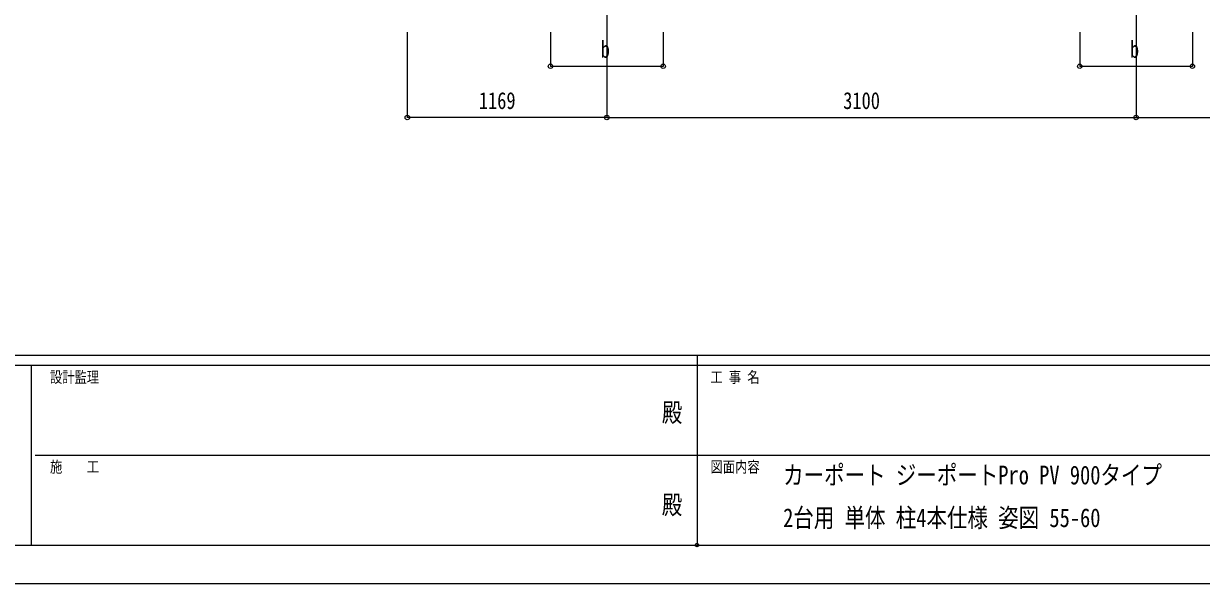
# Model space of a CAD drawing. Units: millimetres, scale not verified. Extents: x -12615 to 12615, y -8910 to 8910.
# Drawn here: x -3960 to 2940, y -8910 to -5632 of the extents above; entities that cross this region are included whole.
import ezdxf
from ezdxf.enums import TextEntityAlignment as Align

# ---------------------------------------------------------------- set-up
doc = ezdxf.new("R2010")
doc.units = ezdxf.units.MM
doc.header["$LTSCALE"] = 40
doc.header["$PDMODE"] = 32
doc.header["$PDSIZE"] = 20
for name, color, linetype in [('0-2_USER1', 3, 'Continuous'), ('0-3_YKK_12', 2, 'Continuous'), ('0-6_YKK_D', 6, 'Continuous'), ('0-7_YKK_ZWAK', 7, 'Continuous')]:
    doc.layers.add(name, color=color, linetype=linetype)
doc.styles.add('ＭＳ ゴシック', font='')
doc.styles.get('ＭＳ ゴシック').set_extended_font_data('MS Gothic')

msp = doc.modelspace()

# ---------------------------------------------------------------- linework, layer by layer
at = {"layer": '0-3_YKK_12'}
for p, q in [((-543.18, -5332.18), (-543.18, -5832.18)), ((2556.82, -5332.18), (2556.82, -5832.18))]:
    msp.add_line(p, q, dxfattribs=at)
at = {"layer": '0-6_YKK_D'}
for p, q in [((-1711.78, -5682.18), (-1711.78, -6183.18)), ((-873.18, -5682.18), (-873.18, -5883.18)), ((-543.18, -5682.18), (-543.18, -6183.18)), ((-543.18, -5682.18), (-543.18, -6183.18)), ((-213.18, -5682.18), (-213.18, -5883.18)), ((2226.82, -5682.18), (2226.82, -5883.18)), ((2556.82, -5682.18), (2556.82, -6183.18)), ((2556.82, -5682.18), (2556.82, -6183.18)), ((2886.82, -5682.18), (2886.82, -5883.18)), ((-873.18, -5882.18), (-213.18, -5882.18)), ((2226.82, -5882.18), (2886.82, -5882.18)), ((-543.18, -6182.18), (-1711.78, -6182.18)), ((-543.18, -6182.18), (2556.82, -6182.18)), ((2556.82, -6182.18), (3720, -6182.18))]:
    msp.add_line(p, q, dxfattribs=at)
for centre in [(-873.18, -5882.18), (-213.18, -5882.18), (2226.82, -5882.18), (2886.82, -5882.18), (-1711.78, -6182.18), (-543.18, -6182.18), (-543.18, -6182.18), (2556.82, -6182.18), (2556.82, -6182.18)]:
    msp.add_circle(centre, 12.75, dxfattribs=at)
at = {"layer": '0-7_YKK_ZWAK'}
for p, q in [((11685.06, -7575), (-11714.94, -7575)), ((-14.94, -7575), (-14.94, -8685)), ((-3914.94, -7635), (-11714.94, -7635)), ((-3914.94, -7635), (-3914.94, -8685)), ((-14.94, -7635), (-3914.94, -7635)), ((3885.06, -7635), (-14.94, -7635)), ((-3892.44, -8160), (-14.94, -8160)), ((-14.94, -8160), (3885.06, -8160)), ((-11714.94, -8685), (-3914.94, -8685)), ((-3914.94, -8685), (-14.94, -8685)), ((-14.94, -8685), (3885.06, -8685))]:
    msp.add_line(p, q, dxfattribs=at)
msp.add_lwpolyline([(-12615, -8910), (12615, -8910), (12615, 8910), (-12615, 8910)], close=True, dxfattribs=at)
msp.add_point((-14.94, -8685), dxfattribs=at)

# ---------------------------------------------------------------- texts
at = {"layer": '0-2_USER1', "style": 'ＭＳ ゴシック', "width": 0.8}
for s, p in [('カーポート ジーポートPro PV 900タイプ\u3000', (489.47, -8363.23)), ('2台用 単体 柱4本仕様 姿図 55-60', (489.47, -8613.23))]:
    msp.add_text(s, height=110, dxfattribs=at).set_placement(p, align=Align.BOTTOM_LEFT)
at = {"layer": '0-6_YKK_D', "style": 'ＭＳ ゴシック', "width": 0.8}
for s, p in [('b', (-579.18, -5862.18)), ('b', (2520.82, -5862.18)), ('1169', (-1293.08, -6162.18)), ('3100', (841.22, -6162.18))]:
    msp.add_text(s, height=98.97, dxfattribs=at).set_placement(p, align=Align.BOTTOM_LEFT)
at = {"layer": '0-7_YKK_ZWAK', "style": 'ＭＳ ゴシック', "width": 0.8}
for s, height, p in [('設計監理', 65.98, (-3804.94, -7755)), ('工 事 名', 65.98, (63.81, -7755)), ('殿', 110, (-221, -7997.5)), ('施\u3000\u3000工', 65.98, (-3804.94, -8280)), ('図面内容', 65.98, (63.81, -8280)), ('殿', 110, (-221, -8537.5))]:
    msp.add_text(s, height=height, dxfattribs=at).set_placement(p, align=Align.BOTTOM_LEFT)

doc.saveas('drawing.dxf')
